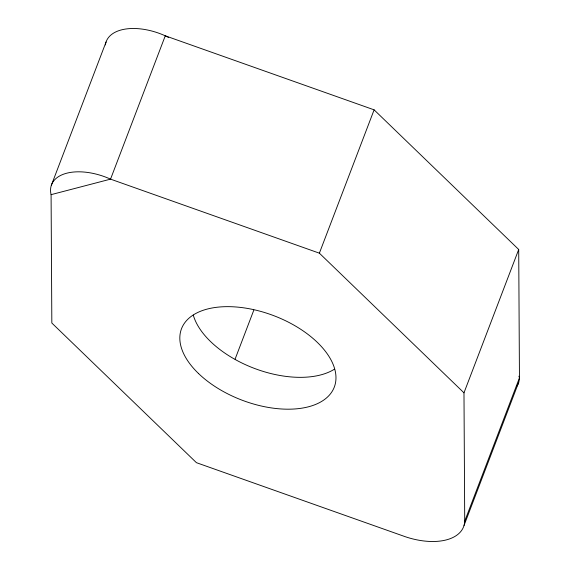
<?xml version="1.0" encoding="UTF-8"?>
<svg xmlns="http://www.w3.org/2000/svg" width="570" height="570" viewBox="0 0 570 570"><rect width="100%" height="100%" fill="white"/><g stroke="black" fill="none" stroke-linecap="round" stroke-linejoin="round"><path stroke-width="0.85" d="M51.329 185.335L106.056 42.002M235.096 359.136L253.842 310.052M319.378 253.173L110.544 179.137A47.973 26.476 20.9 0 0 51.086 194.655L51.834 323.026L196.429 462.676L405.27 536.712A54.784 30.238 20.9 0 0 464.721 521.194L463.98 392.83L319.378 253.173L374.112 109.846L165.272 35.81A47.973 26.476 20.9 0 0 105.393 44.952M463.98 392.83L518.707 249.496L374.112 109.846M464.721 521.194L519.455 377.86L518.707 249.496M464.037 525.44L518.771 382.114M51.086 194.655L110.544 179.137L165.272 35.81L168.449 37.392M518.878 376.193L519.455 377.86A54.784 30.238 20.9 0 1 517.068 386.004M334.326 369.253A81.774 45.13 20.9 0 1 253.7 368.135A81.774 45.13 20.9 0 1 193.28 315.082M198.453 373.45A81.774 45.13 20.9 0 0 331.448 392.481A81.774 45.13 20.9 0 0 243.81 307.843A81.774 45.13 20.9 0 0 198.453 373.45"/></g></svg>
